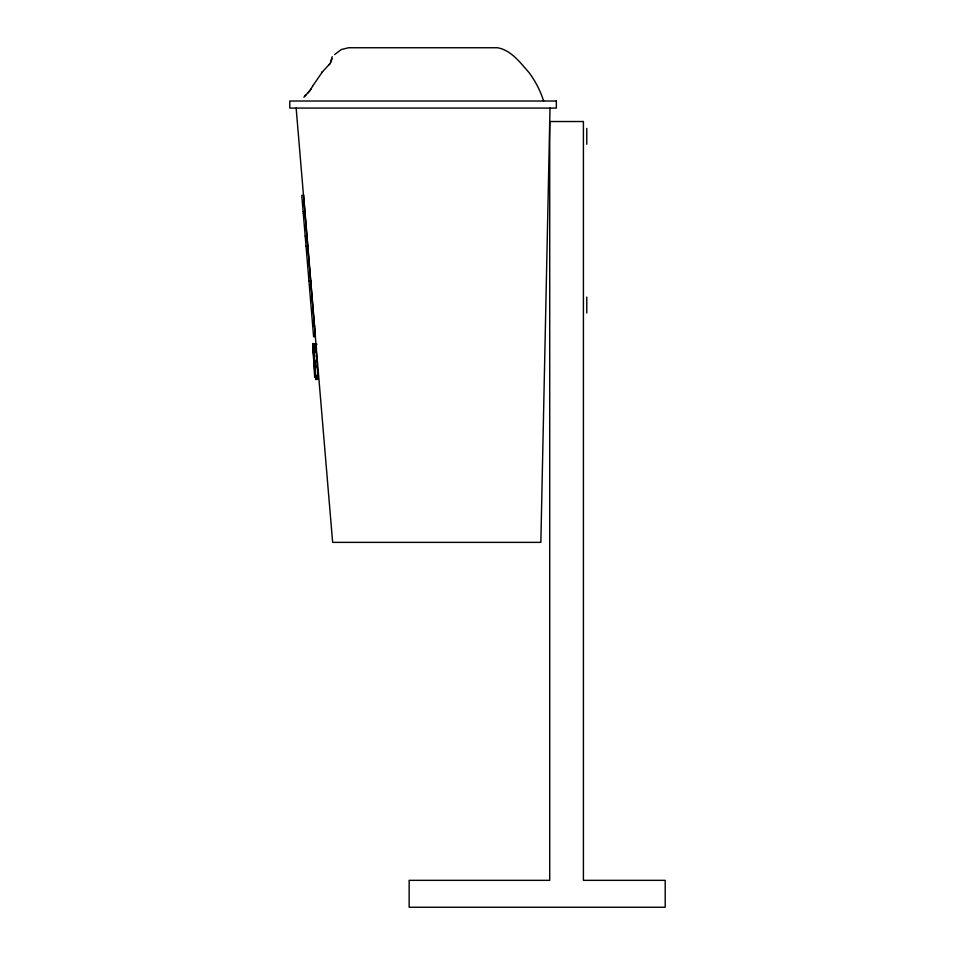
<?xml version="1.0" encoding="UTF-8"?>
<svg xmlns="http://www.w3.org/2000/svg" width="955" height="955" viewBox="0 0 955 955"><rect width="100%" height="100%" fill="white"/><g stroke="black" fill="none" stroke-linecap="round" stroke-linejoin="round"><path stroke-width="1.43" d="M550.008 108.082L540.852 542.368L332.638 542.368L296.146 108.082M322.301 71.983L330.287 63.328L332.185 56.667M330.967 62.015L331.254 60.905M303.881 97.219L309.993 90.558L312.572 86.26M332.042 58.744L331.182 60.977M312.536 86.26L322.48 71.744L321.895 72.532M310.984 89.173L308.775 91.883M329.165 64.725L330.239 63.317M307.689 93.077L308.322 92.301M305.051 95.763L305.898 95.034M334.501 54.626L341.317 49.541L348.575 47.75L497.579 47.75C511.247 50.209 520.26 62.684 528.986 72.532C535.397 81.139 540.399 90.773 543.622 101.015M312.87 344.11L315.138 343.919M303.153 211.664L304.955 211.509M303.32 213.622L305.123 213.466M305.194 236.088L306.997 235.945M306.03 246.044L307.832 245.901M306.054 246.402L307.856 246.247M308.943 280.877L310.745 280.722M316.833 344.134L312.751 344.421L314.696 377.44M313.682 346.092L315.914 345.949M313.98 350.748L316.212 350.604M314.004 350.998L316.224 350.855M314.04 351.559L316.26 351.416M314.052 351.822L316.284 351.679M314.959 365.92L317.191 365.777M314.995 366.493L317.227 366.35M315.007 366.672L317.239 366.529M315.807 379.111L318.039 378.968M316.63 344.385L312.751 344.6L315.222 377.619M313.67 345.089L316.093 344.97M313.61 344.433L314.708 356.86M314.995 360.142L315.687 368.069M316.32 375.231L316.594 378.323M312.81 343.454L313.765 354.556M314.231 360.107L314.72 365.801M315.627 376.389L315.711 377.404M315.866 345.292L318.075 379.493M313.646 345.435L315.842 379.636M586.776 128.388L586.776 144.277M586.776 297.077L586.776 312.965M303.595 195.298L301.792 195.441L313.61 336.733L315.413 336.578L303.595 195.298M314.529 325.977L312.727 326.132L314.541 326.097M556.359 101.015L289.795 101.015L289.795 108.082L556.359 108.082L556.359 101.015M583.41 121.524L549.722 121.524L549.722 880.343L409.146 880.343L409.146 907.25L665.205 907.25L665.205 880.343L583.41 880.343L583.41 121.524"/></g></svg>
